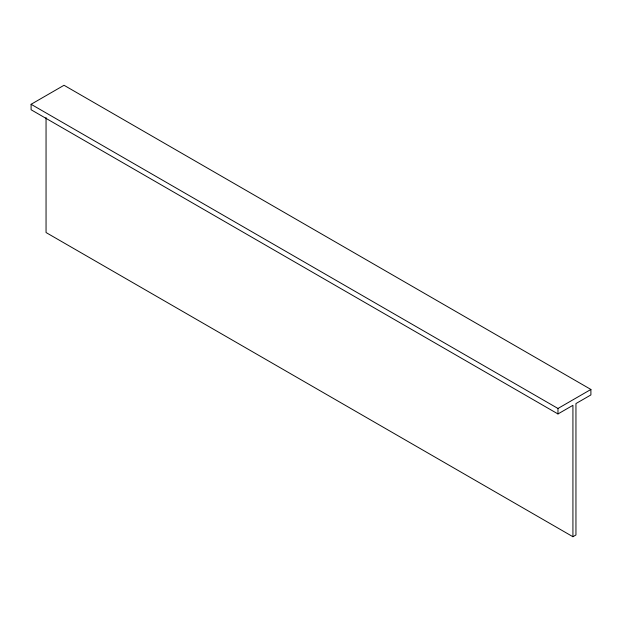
<?xml version="1.0" encoding="UTF-8"?>
<svg xmlns="http://www.w3.org/2000/svg" width="622" height="622" viewBox="0 0 622 622"><rect width="100%" height="100%" fill="white"/><g stroke="black" fill="none" stroke-linecap="round" stroke-linejoin="round"><path stroke-width="0.93" d="M572.924 536.724L572.924 405.319L557.973 413.949L31.1 109.76L31.1 104.286L64.027 85.276L590.9 389.458L590.9 394.939L575.949 403.569L575.949 534.974L572.924 536.724L46.051 232.542L46.051 117.558M31.1 104.286L557.973 408.475L590.9 389.458M557.973 408.475L557.973 413.949"/></g></svg>
